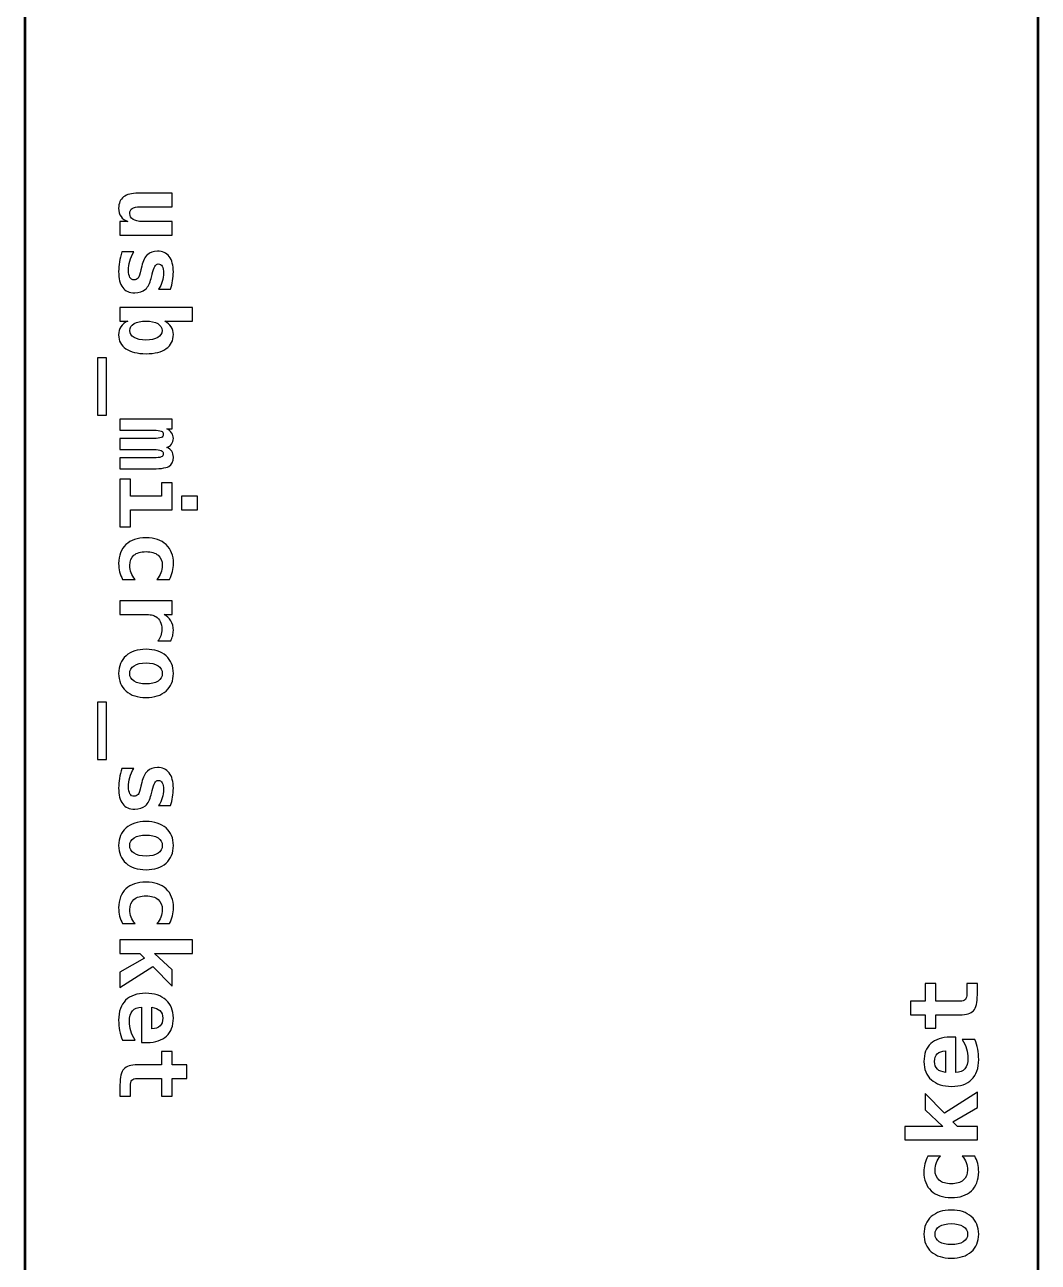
# Model space of a CAD drawing. Header units: centimetres. Extents: x -10.8 to 29.8, y -19.8 to 32.2.
# Drawn here: x 25.25 to 29.75, y 2.26 to 7.75 of the extents above; entities that cross this region are included whole.
import ezdxf

# ---------------------------------------------------------------- set-up
doc = ezdxf.new("R2010")
doc.units = ezdxf.units.CM
doc.header["$MEASUREMENT"] = 0
doc.layers.add('Layer 1', color=7, linetype='Continuous')

msp = doc.modelspace()

# ---------------------------------------------------------------- linework, layer by layer
at = {"layer": 'Layer 1', "lineweight": 53}
msp.add_open_spline([(25.25, 13.25), (25.25, 13.25), (29.75, 13.25), (29.75, 13.25), (29.75, 13.25), (29.75, 13.25), (29.75, -9.25), (29.75, -9.25), (29.75, -9.25), (29.75, -9.25), (25.25, -9.25), (25.25, -9.25), (25.25, -9.25), (25.25, -9.25), (25.25, 13.25), (25.25, 13.25)], degree=3, knots=[0, 0, 0, 0, 0.2, 0.2, 0.2, 0.2, 0.4, 0.4, 0.4, 0.4, 0.6, 0.6, 0.6, 0.6, 1, 1, 1, 1], dxfattribs=at)
at = {"layer": 'Layer 1'}
for points, knots in [([(25.75367, 7.0057), (25.75367, 7.0057), (25.90437, 7.0057), (25.90437, 7.0057), (25.90437, 7.0057), (25.90437, 7.0057), (25.90437, 6.94516), (25.90437, 6.94516), (25.90437, 6.94516), (25.90437, 6.94516), (25.76291, 6.94516), (25.76291, 6.94516), (25.76291, 6.94516), (25.74626, 6.94516), (25.73433, 6.94284), (25.72714, 6.93811), (25.72714, 6.93811), (25.72001, 6.93345), (25.71641, 6.92562), (25.71641, 6.91475), (25.71641, 6.91475), (25.71641, 6.90382), (25.72121, 6.89535), (25.73088, 6.88921), (25.73088, 6.88921), (25.74054, 6.88308), (25.75402, 6.87997), (25.77145, 6.87997), (25.77145, 6.87997), (25.77145, 6.87997), (25.90437, 6.87997), (25.90437, 6.87997), (25.90437, 6.87997), (25.90437, 6.87997), (25.90437, 6.81944), (25.90437, 6.81944), (25.90437, 6.81944), (25.90437, 6.81944), (25.67281, 6.81944), (25.67281, 6.81944), (25.67281, 6.81944), (25.67281, 6.81944), (25.67281, 6.87997), (25.67281, 6.87997), (25.67281, 6.87997), (25.67281, 6.87997), (25.7071, 6.87997), (25.7071, 6.87997), (25.7071, 6.87997), (25.69433, 6.88428), (25.68445, 6.89154), (25.6774, 6.90177), (25.6774, 6.90177), (25.67041, 6.91207), (25.66688, 6.92442), (25.66688, 6.93888), (25.66688, 6.93888), (25.66688, 6.96097), (25.67415, 6.97762), (25.68876, 6.98884), (25.68876, 6.98884), (25.70336, 7.00006), (25.72502, 7.0057), (25.75367, 7.0057)], [0, 0, 0, 0, 0.0588235, 0.0588235, 0.0588235, 0.0588235, 0.1176471, 0.1176471, 0.1176471, 0.1176471, 0.1764706, 0.1764706, 0.1764706, 0.1764706, 0.2352941, 0.2352941, 0.2352941, 0.2352941, 0.2941176, 0.2941176, 0.2941176, 0.2941176, 0.3529412, 0.3529412, 0.3529412, 0.3529412, 0.4117647, 0.4117647, 0.4117647, 0.4117647, 0.4705882, 0.4705882, 0.4705882, 0.4705882, 0.5294118, 0.5294118, 0.5294118, 0.5294118, 0.5882353, 0.5882353, 0.5882353, 0.5882353, 0.6470588, 0.6470588, 0.6470588, 0.6470588, 0.7058824, 0.7058824, 0.7058824, 0.7058824, 0.7647059, 0.7647059, 0.7647059, 0.7647059, 0.8235294, 0.8235294, 0.8235294, 0.8235294, 0.8823529, 0.8823529, 0.8823529, 0.8823529, 1, 1, 1, 1]), ([(25.89717, 6.57899), (25.89717, 6.57899), (25.84426, 6.57899), (25.84426, 6.57899), (25.84426, 6.57899), (25.85138, 6.59014), (25.85675, 6.60178), (25.86042, 6.61384), (25.86042, 6.61384), (25.86401, 6.62591), (25.86585, 6.63804), (25.86585, 6.65018), (25.86585, 6.65018), (25.86585, 6.66372), (25.86387, 6.67396), (25.85999, 6.6808), (25.85999, 6.6808), (25.85604, 6.68771), (25.85026, 6.69117), (25.84257, 6.69117), (25.84257, 6.69117), (25.83156, 6.69117), (25.8226, 6.67642), (25.81568, 6.64693), (25.81568, 6.64693), (25.81568, 6.64693), (25.81512, 6.64467), (25.81512, 6.64467), (25.81512, 6.64467), (25.81512, 6.64467), (25.81096, 6.62732), (25.81096, 6.62732), (25.81096, 6.62732), (25.80574, 6.60523), (25.79727, 6.58901), (25.78563, 6.57878), (25.78563, 6.57878), (25.77399, 6.56848), (25.75825, 6.56333), (25.73843, 6.56333), (25.73843, 6.56333), (25.71458, 6.56333), (25.69666, 6.57116), (25.68473, 6.58675), (25.68473, 6.58675), (25.67281, 6.60241), (25.66688, 6.62591), (25.66688, 6.6573), (25.66688, 6.6573), (25.66688, 6.6712), (25.66808, 6.68553), (25.67048, 6.70006), (25.67048, 6.70006), (25.67288, 6.71467), (25.67648, 6.72948), (25.68128, 6.74451), (25.68128, 6.74451), (25.68128, 6.74451), (25.73419, 6.74451), (25.73419, 6.74451), (25.73419, 6.74451), (25.72664, 6.73118), (25.72086, 6.71756), (25.71691, 6.70373), (25.71691, 6.70373), (25.71289, 6.6899), (25.71091, 6.67657), (25.71091, 6.66358), (25.71091, 6.66358), (25.71091, 6.6494), (25.71296, 6.63868), (25.71712, 6.63141), (25.71712, 6.63141), (25.72121, 6.62414), (25.72721, 6.62047), (25.73504, 6.62047), (25.73504, 6.62047), (25.7428, 6.62047), (25.74873, 6.62309), (25.75282, 6.62824), (25.75282, 6.62824), (25.75698, 6.63339), (25.76136, 6.64566), (25.76608, 6.66514), (25.76608, 6.66514), (25.76608, 6.66514), (25.76975, 6.68186), (25.76975, 6.68186), (25.76975, 6.68186), (25.77504, 6.705), (25.78323, 6.72186), (25.79438, 6.73245), (25.79438, 6.73245), (25.80552, 6.74303), (25.82048, 6.74832), (25.83918, 6.74832), (25.83918, 6.74832), (25.86154, 6.74832), (25.8789, 6.74028), (25.89125, 6.72412), (25.89125, 6.72412), (25.90367, 6.70803), (25.90987, 6.68531), (25.90987, 6.6561), (25.90987, 6.6561), (25.90987, 6.64298), (25.90882, 6.62993), (25.9067, 6.61695), (25.9067, 6.61695), (25.90458, 6.60389), (25.90141, 6.59126), (25.89717, 6.57899)], [0, 0, 0, 0, 0.0344828, 0.0344828, 0.0344828, 0.0344828, 0.0689655, 0.0689655, 0.0689655, 0.0689655, 0.1034483, 0.1034483, 0.1034483, 0.1034483, 0.137931, 0.137931, 0.137931, 0.137931, 0.1724138, 0.1724138, 0.1724138, 0.1724138, 0.2068966, 0.2068966, 0.2068966, 0.2068966, 0.2413793, 0.2413793, 0.2413793, 0.2413793, 0.2758621, 0.2758621, 0.2758621, 0.2758621, 0.3103448, 0.3103448, 0.3103448, 0.3103448, 0.3448276, 0.3448276, 0.3448276, 0.3448276, 0.3793103, 0.3793103, 0.3793103, 0.3793103, 0.4137931, 0.4137931, 0.4137931, 0.4137931, 0.4482759, 0.4482759, 0.4482759, 0.4482759, 0.4827586, 0.4827586, 0.4827586, 0.4827586, 0.5172414, 0.5172414, 0.5172414, 0.5172414, 0.5517241, 0.5517241, 0.5517241, 0.5517241, 0.5862069, 0.5862069, 0.5862069, 0.5862069, 0.6206897, 0.6206897, 0.6206897, 0.6206897, 0.6551724, 0.6551724, 0.6551724, 0.6551724, 0.6896552, 0.6896552, 0.6896552, 0.6896552, 0.7241379, 0.7241379, 0.7241379, 0.7241379, 0.7586207, 0.7586207, 0.7586207, 0.7586207, 0.7931034, 0.7931034, 0.7931034, 0.7931034, 0.8275862, 0.8275862, 0.8275862, 0.8275862, 0.862069, 0.862069, 0.862069, 0.862069, 0.8965517, 0.8965517, 0.8965517, 0.8965517, 0.9310345, 0.9310345, 0.9310345, 0.9310345, 1, 1, 1, 1]), ([(25.87149, 6.4376), (25.88426, 6.43019), (25.89386, 6.42151), (25.90028, 6.41171), (25.90028, 6.41171), (25.9067, 6.40183), (25.90987, 6.39075), (25.90987, 6.37833), (25.90987, 6.37833), (25.90987, 6.35096), (25.89943, 6.32979), (25.87848, 6.31505), (25.87848, 6.31505), (25.85752, 6.30023), (25.82754, 6.29282), (25.78838, 6.29282), (25.78838, 6.29282), (25.74979, 6.29282), (25.71994, 6.30009), (25.6987, 6.31469), (25.6987, 6.31469), (25.67747, 6.3293), (25.66688, 6.34983), (25.66688, 6.37629), (25.66688, 6.37629), (25.66688, 6.39019), (25.67027, 6.40225), (25.67697, 6.41262), (25.67697, 6.41262), (25.68375, 6.42293), (25.69376, 6.43125), (25.7071, 6.4376), (25.7071, 6.4376), (25.7071, 6.4376), (25.67281, 6.4376), (25.67281, 6.4376), (25.67281, 6.4376), (25.67281, 6.4376), (25.67281, 6.49814), (25.67281, 6.49814), (25.67281, 6.49814), (25.67281, 6.49814), (25.99454, 6.49814), (25.99454, 6.49814), (25.99454, 6.49814), (25.99454, 6.49814), (25.99454, 6.4376), (25.99454, 6.4376), (25.99454, 6.4376), (25.99454, 6.4376), (25.87149, 6.4376), (25.87149, 6.4376)], [0, 0, 0, 0, 0.0714286, 0.0714286, 0.0714286, 0.0714286, 0.1428571, 0.1428571, 0.1428571, 0.1428571, 0.2142857, 0.2142857, 0.2142857, 0.2142857, 0.2857143, 0.2857143, 0.2857143, 0.2857143, 0.3571429, 0.3571429, 0.3571429, 0.3571429, 0.4285714, 0.4285714, 0.4285714, 0.4285714, 0.5, 0.5, 0.5, 0.5, 0.5714286, 0.5714286, 0.5714286, 0.5714286, 0.6428571, 0.6428571, 0.6428571, 0.6428571, 0.7142857, 0.7142857, 0.7142857, 0.7142857, 0.7857143, 0.7857143, 0.7857143, 0.7857143, 0.8571429, 0.8571429, 0.8571429, 0.8571429, 1, 1, 1, 1]), ([(25.78796, 6.35336), (25.81032, 6.35336), (25.82782, 6.3571), (25.84045, 6.36451), (25.84045, 6.36451), (25.85315, 6.37191), (25.8595, 6.38222), (25.8595, 6.39527), (25.8595, 6.39527), (25.8595, 6.40832), (25.85315, 6.41869), (25.84045, 6.42624), (25.84045, 6.42624), (25.82782, 6.43379), (25.81032, 6.4376), (25.78796, 6.4376), (25.78796, 6.4376), (25.76566, 6.4376), (25.74809, 6.43379), (25.73546, 6.42624), (25.73546, 6.42624), (25.72276, 6.41869), (25.71641, 6.40832), (25.71641, 6.39527), (25.71641, 6.39527), (25.71641, 6.38222), (25.72276, 6.37191), (25.73546, 6.36451), (25.73546, 6.36451), (25.74809, 6.3571), (25.76566, 6.35336), (25.78796, 6.35336)], [0, 0, 0, 0, 0.1111111, 0.1111111, 0.1111111, 0.1111111, 0.2222222, 0.2222222, 0.2222222, 0.2222222, 0.3333333, 0.3333333, 0.3333333, 0.3333333, 0.4444444, 0.4444444, 0.4444444, 0.4444444, 0.5555556, 0.5555556, 0.5555556, 0.5555556, 0.6666667, 0.6666667, 0.6666667, 0.6666667, 0.7777778, 0.7777778, 0.7777778, 0.7777778, 1, 1, 1, 1]), ([(25.61227, 6.01936), (25.61227, 6.01936), (25.5729, 6.01936), (25.5729, 6.01936), (25.5729, 6.01936), (25.5729, 6.01936), (25.5729, 6.2742), (25.5729, 6.2742), (25.5729, 6.2742), (25.5729, 6.2742), (25.61227, 6.2742), (25.61227, 6.2742), (25.61227, 6.2742), (25.61227, 6.2742), (25.61227, 6.01936), (25.61227, 6.01936)], [0, 0, 0, 0, 0.2, 0.2, 0.2, 0.2, 0.4, 0.4, 0.4, 0.4, 0.6, 0.6, 0.6, 0.6, 1, 1, 1, 1]), ([(25.88116, 5.8767), (25.89097, 5.87218), (25.89816, 5.8664), (25.90282, 5.85934), (25.90282, 5.85934), (25.90755, 5.85229), (25.90987, 5.84368), (25.90987, 5.83352), (25.90987, 5.83352), (25.90987, 5.81355), (25.90296, 5.79972), (25.8892, 5.7921), (25.8892, 5.7921), (25.87544, 5.78441), (25.84673, 5.7806), (25.8032, 5.7806), (25.8032, 5.7806), (25.8032, 5.7806), (25.67281, 5.7806), (25.67281, 5.7806), (25.67281, 5.7806), (25.67281, 5.7806), (25.67281, 5.83013), (25.67281, 5.83013), (25.67281, 5.83013), (25.67281, 5.83013), (25.8214, 5.83013), (25.8214, 5.83013), (25.8214, 5.83013), (25.83861, 5.83013), (25.85011, 5.83147), (25.8559, 5.83408), (25.8559, 5.83408), (25.86169, 5.83669), (25.86458, 5.84142), (25.86458, 5.84833), (25.86458, 5.84833), (25.86458, 5.85525), (25.86162, 5.86005), (25.85569, 5.8628), (25.85569, 5.8628), (25.84976, 5.86555), (25.83833, 5.86696), (25.8214, 5.86696), (25.8214, 5.86696), (25.8214, 5.86696), (25.67281, 5.86696), (25.67281, 5.86696), (25.67281, 5.86696), (25.67281, 5.86696), (25.67281, 5.91607), (25.67281, 5.91607), (25.67281, 5.91607), (25.67281, 5.91607), (25.8214, 5.91607), (25.8214, 5.91607), (25.8214, 5.91607), (25.83833, 5.91607), (25.84976, 5.91748), (25.85569, 5.92023), (25.85569, 5.92023), (25.86162, 5.92298), (25.86458, 5.92778), (25.86458, 5.93469), (25.86458, 5.93469), (25.86458, 5.94161), (25.86169, 5.94634), (25.8559, 5.94895), (25.8559, 5.94895), (25.85011, 5.95156), (25.83861, 5.9529), (25.8214, 5.9529), (25.8214, 5.9529), (25.8214, 5.9529), (25.67281, 5.9529), (25.67281, 5.9529), (25.67281, 5.9529), (25.67281, 5.9529), (25.67281, 6.00243), (25.67281, 6.00243), (25.67281, 6.00243), (25.67281, 6.00243), (25.90437, 6.00243), (25.90437, 6.00243), (25.90437, 6.00243), (25.90437, 6.00243), (25.90437, 5.9584), (25.90437, 5.9584), (25.90437, 5.9584), (25.90437, 5.9584), (25.88031, 5.9584), (25.88031, 5.9584), (25.88031, 5.9584), (25.88941, 5.95494), (25.89661, 5.94944), (25.9019, 5.94182), (25.9019, 5.94182), (25.90719, 5.93427), (25.90987, 5.9258), (25.90987, 5.91642), (25.90987, 5.91642), (25.90987, 5.90704), (25.90705, 5.8985), (25.90148, 5.89074), (25.90148, 5.89074), (25.8959, 5.88305), (25.88913, 5.87832), (25.88116, 5.8767)], [0, 0, 0, 0, 0.0357143, 0.0357143, 0.0357143, 0.0357143, 0.0714286, 0.0714286, 0.0714286, 0.0714286, 0.1071429, 0.1071429, 0.1071429, 0.1071429, 0.1428571, 0.1428571, 0.1428571, 0.1428571, 0.1785714, 0.1785714, 0.1785714, 0.1785714, 0.2142857, 0.2142857, 0.2142857, 0.2142857, 0.25, 0.25, 0.25, 0.25, 0.2857143, 0.2857143, 0.2857143, 0.2857143, 0.3214286, 0.3214286, 0.3214286, 0.3214286, 0.3571429, 0.3571429, 0.3571429, 0.3571429, 0.3928571, 0.3928571, 0.3928571, 0.3928571, 0.4285714, 0.4285714, 0.4285714, 0.4285714, 0.4642857, 0.4642857, 0.4642857, 0.4642857, 0.5, 0.5, 0.5, 0.5, 0.5357143, 0.5357143, 0.5357143, 0.5357143, 0.5714286, 0.5714286, 0.5714286, 0.5714286, 0.6071429, 0.6071429, 0.6071429, 0.6071429, 0.6428571, 0.6428571, 0.6428571, 0.6428571, 0.6785714, 0.6785714, 0.6785714, 0.6785714, 0.7142857, 0.7142857, 0.7142857, 0.7142857, 0.75, 0.75, 0.75, 0.75, 0.7857143, 0.7857143, 0.7857143, 0.7857143, 0.8214286, 0.8214286, 0.8214286, 0.8214286, 0.8571429, 0.8571429, 0.8571429, 0.8571429, 0.8928571, 0.8928571, 0.8928571, 0.8928571, 0.9285714, 0.9285714, 0.9285714, 0.9285714, 1, 1, 1, 1]), ([(25.90437, 5.7188), (25.90437, 5.7188), (25.90437, 5.599), (25.90437, 5.599), (25.90437, 5.599), (25.90437, 5.599), (25.71938, 5.599), (25.71938, 5.599), (25.71938, 5.599), (25.71938, 5.599), (25.71938, 5.52365), (25.71938, 5.52365), (25.71938, 5.52365), (25.71938, 5.52365), (25.67281, 5.52365), (25.67281, 5.52365), (25.67281, 5.52365), (25.67281, 5.52365), (25.67281, 5.73489), (25.67281, 5.73489), (25.67281, 5.73489), (25.67281, 5.73489), (25.71938, 5.73489), (25.71938, 5.73489), (25.71938, 5.73489), (25.71938, 5.73489), (25.71938, 5.65953), (25.71938, 5.65953), (25.71938, 5.65953), (25.71938, 5.65953), (25.85781, 5.65953), (25.85781, 5.65953), (25.85781, 5.65953), (25.85781, 5.65953), (25.85781, 5.7188), (25.85781, 5.7188), (25.85781, 5.7188), (25.85781, 5.7188), (25.90437, 5.7188), (25.90437, 5.7188)], [0, 0, 0, 0, 0.0909091, 0.0909091, 0.0909091, 0.0909091, 0.1818182, 0.1818182, 0.1818182, 0.1818182, 0.2727273, 0.2727273, 0.2727273, 0.2727273, 0.3636364, 0.3636364, 0.3636364, 0.3636364, 0.4545455, 0.4545455, 0.4545455, 0.4545455, 0.5454545, 0.5454545, 0.5454545, 0.5454545, 0.6363636, 0.6363636, 0.6363636, 0.6363636, 0.7272727, 0.7272727, 0.7272727, 0.7272727, 0.8181818, 0.8181818, 0.8181818, 0.8181818, 1, 1, 1, 1]), ([(26.01698, 5.65953), (26.01698, 5.65953), (26.01698, 5.599), (26.01698, 5.599), (26.01698, 5.599), (26.01698, 5.599), (25.94628, 5.599), (25.94628, 5.599), (25.94628, 5.599), (25.94628, 5.599), (25.94628, 5.65953), (25.94628, 5.65953), (25.94628, 5.65953), (25.94628, 5.65953), (26.01698, 5.65953), (26.01698, 5.65953)], [0, 0, 0, 0, 0.2, 0.2, 0.2, 0.2, 0.4, 0.4, 0.4, 0.4, 0.6, 0.6, 0.6, 0.6, 1, 1, 1, 1]), ([(25.68466, 5.2904), (25.67874, 5.30063), (25.67429, 5.31156), (25.67133, 5.32327), (25.67133, 5.32327), (25.66837, 5.33499), (25.66688, 5.34754), (25.66688, 5.36109), (25.66688, 5.36109), (25.66688, 5.39679), (25.67761, 5.42466), (25.69913, 5.44477), (25.69913, 5.44477), (25.72058, 5.46488), (25.75035, 5.47497), (25.78838, 5.47497), (25.78838, 5.47497), (25.82655, 5.47497), (25.85639, 5.46481), (25.87798, 5.44456), (25.87798, 5.44456), (25.8995, 5.42431), (25.9103, 5.39637), (25.9103, 5.36067), (25.9103, 5.36067), (25.9103, 5.34825), (25.90882, 5.33633), (25.90592, 5.32483), (25.90592, 5.32483), (25.90303, 5.31333), (25.89859, 5.30182), (25.89252, 5.2904), (25.89252, 5.2904), (25.89252, 5.2904), (25.83706, 5.2904), (25.83706, 5.2904), (25.83706, 5.2904), (25.84468, 5.29921), (25.85054, 5.30888), (25.85463, 5.31946), (25.85463, 5.31946), (25.85872, 5.32998), (25.86077, 5.34091), (25.86077, 5.3522), (25.86077, 5.3522), (25.86077, 5.37189), (25.85449, 5.38706), (25.84193, 5.39764), (25.84193, 5.39764), (25.82937, 5.40829), (25.81152, 5.41358), (25.78838, 5.41358), (25.78838, 5.41358), (25.76524, 5.41358), (25.74746, 5.40829), (25.73504, 5.39764), (25.73504, 5.39764), (25.72262, 5.38706), (25.71641, 5.37189), (25.71641, 5.3522), (25.71641, 5.3522), (25.71641, 5.34049), (25.71839, 5.32955), (25.72227, 5.31932), (25.72227, 5.31932), (25.72622, 5.30916), (25.73215, 5.2995), (25.74012, 5.2904), (25.74012, 5.2904), (25.74012, 5.2904), (25.68466, 5.2904), (25.68466, 5.2904)], [0, 0, 0, 0, 0.0526316, 0.0526316, 0.0526316, 0.0526316, 0.1052632, 0.1052632, 0.1052632, 0.1052632, 0.1578947, 0.1578947, 0.1578947, 0.1578947, 0.2105263, 0.2105263, 0.2105263, 0.2105263, 0.2631579, 0.2631579, 0.2631579, 0.2631579, 0.3157895, 0.3157895, 0.3157895, 0.3157895, 0.3684211, 0.3684211, 0.3684211, 0.3684211, 0.4210526, 0.4210526, 0.4210526, 0.4210526, 0.4736842, 0.4736842, 0.4736842, 0.4736842, 0.5263158, 0.5263158, 0.5263158, 0.5263158, 0.5789474, 0.5789474, 0.5789474, 0.5789474, 0.6315789, 0.6315789, 0.6315789, 0.6315789, 0.6842105, 0.6842105, 0.6842105, 0.6842105, 0.7368421, 0.7368421, 0.7368421, 0.7368421, 0.7894737, 0.7894737, 0.7894737, 0.7894737, 0.8421053, 0.8421053, 0.8421053, 0.8421053, 0.8947368, 0.8947368, 0.8947368, 0.8947368, 1, 1, 1, 1]), ([(25.84045, 5.01693), (25.84652, 5.02356), (25.8511, 5.03132), (25.85414, 5.04021), (25.85414, 5.04021), (25.85717, 5.0491), (25.85865, 5.05884), (25.85865, 5.06949), (25.85865, 5.06949), (25.85865, 5.08226), (25.85639, 5.09348), (25.85195, 5.10308), (25.85195, 5.10308), (25.84743, 5.11267), (25.84094, 5.12008), (25.83241, 5.1253), (25.83241, 5.1253), (25.82718, 5.12862), (25.82083, 5.13095), (25.81336, 5.13222), (25.81336, 5.13222), (25.80595, 5.13356), (25.79466, 5.13419), (25.77949, 5.13419), (25.77949, 5.13419), (25.77949, 5.13419), (25.67281, 5.13419), (25.67281, 5.13419), (25.67281, 5.13419), (25.67281, 5.13419), (25.67281, 5.19473), (25.67281, 5.19473), (25.67281, 5.19473), (25.67281, 5.19473), (25.90437, 5.19473), (25.90437, 5.19473), (25.90437, 5.19473), (25.90437, 5.19473), (25.90437, 5.13419), (25.90437, 5.13419), (25.90437, 5.13419), (25.90437, 5.13419), (25.86832, 5.13419), (25.86832, 5.13419), (25.86832, 5.13419), (25.88158, 5.12826), (25.89181, 5.11916), (25.89901, 5.10689), (25.89901, 5.10689), (25.90628, 5.09461), (25.90987, 5.08029), (25.90987, 5.06385), (25.90987, 5.06385), (25.90987, 5.05559), (25.90889, 5.04748), (25.90684, 5.03958), (25.90684, 5.03958), (25.90487, 5.03167), (25.9019, 5.02413), (25.89802, 5.01693), (25.89802, 5.01693), (25.89802, 5.01693), (25.84045, 5.01693), (25.84045, 5.01693)], [0, 0, 0, 0, 0.0588235, 0.0588235, 0.0588235, 0.0588235, 0.1176471, 0.1176471, 0.1176471, 0.1176471, 0.1764706, 0.1764706, 0.1764706, 0.1764706, 0.2352941, 0.2352941, 0.2352941, 0.2352941, 0.2941176, 0.2941176, 0.2941176, 0.2941176, 0.3529412, 0.3529412, 0.3529412, 0.3529412, 0.4117647, 0.4117647, 0.4117647, 0.4117647, 0.4705882, 0.4705882, 0.4705882, 0.4705882, 0.5294118, 0.5294118, 0.5294118, 0.5294118, 0.5882353, 0.5882353, 0.5882353, 0.5882353, 0.6470588, 0.6470588, 0.6470588, 0.6470588, 0.7058824, 0.7058824, 0.7058824, 0.7058824, 0.7647059, 0.7647059, 0.7647059, 0.7647059, 0.8235294, 0.8235294, 0.8235294, 0.8235294, 0.8823529, 0.8823529, 0.8823529, 0.8823529, 1, 1, 1, 1]), ([(25.78838, 4.97968), (25.8257, 4.97968), (25.85527, 4.97001), (25.87714, 4.95068), (25.87714, 4.95068), (25.89894, 4.93128), (25.90987, 4.90532), (25.90987, 4.87265), (25.90987, 4.87265), (25.90987, 4.83991), (25.89894, 4.81388), (25.87714, 4.79447), (25.87714, 4.79447), (25.85527, 4.77514), (25.8257, 4.76548), (25.78838, 4.76548), (25.78838, 4.76548), (25.75106, 4.76548), (25.72149, 4.77514), (25.69962, 4.79447), (25.69962, 4.79447), (25.67782, 4.81388), (25.66688, 4.83991), (25.66688, 4.87265), (25.66688, 4.87265), (25.66688, 4.90532), (25.67782, 4.93128), (25.69962, 4.95068), (25.69962, 4.95068), (25.72149, 4.97001), (25.75106, 4.97968), (25.78838, 4.97968)], [0, 0, 0, 0, 0.1111111, 0.1111111, 0.1111111, 0.1111111, 0.2222222, 0.2222222, 0.2222222, 0.2222222, 0.3333333, 0.3333333, 0.3333333, 0.3333333, 0.4444444, 0.4444444, 0.4444444, 0.4444444, 0.5555556, 0.5555556, 0.5555556, 0.5555556, 0.6666667, 0.6666667, 0.6666667, 0.6666667, 0.7777778, 0.7777778, 0.7777778, 0.7777778, 1, 1, 1, 1]), ([(25.86077, 4.87265), (25.86077, 4.88711), (25.85442, 4.89847), (25.84165, 4.90673), (25.84165, 4.90673), (25.82888, 4.91498), (25.8111, 4.91914), (25.78838, 4.91914), (25.78838, 4.91914), (25.76566, 4.91914), (25.74788, 4.91498), (25.73511, 4.90673), (25.73511, 4.90673), (25.72234, 4.89847), (25.71599, 4.88711), (25.71599, 4.87265), (25.71599, 4.87265), (25.71599, 4.85811), (25.72234, 4.84668), (25.73511, 4.83843), (25.73511, 4.83843), (25.74788, 4.83017), (25.76566, 4.82601), (25.78838, 4.82601), (25.78838, 4.82601), (25.8111, 4.82601), (25.82888, 4.83017), (25.84165, 4.83843), (25.84165, 4.83843), (25.85442, 4.84668), (25.86077, 4.85811), (25.86077, 4.87265)], [0, 0, 0, 0, 0.1111111, 0.1111111, 0.1111111, 0.1111111, 0.2222222, 0.2222222, 0.2222222, 0.2222222, 0.3333333, 0.3333333, 0.3333333, 0.3333333, 0.4444444, 0.4444444, 0.4444444, 0.4444444, 0.5555556, 0.5555556, 0.5555556, 0.5555556, 0.6666667, 0.6666667, 0.6666667, 0.6666667, 0.7777778, 0.7777778, 0.7777778, 0.7777778, 1, 1, 1, 1]), ([(25.61227, 4.49032), (25.61227, 4.49032), (25.5729, 4.49032), (25.5729, 4.49032), (25.5729, 4.49032), (25.5729, 4.49032), (25.5729, 4.74516), (25.5729, 4.74516), (25.5729, 4.74516), (25.5729, 4.74516), (25.61227, 4.74516), (25.61227, 4.74516), (25.61227, 4.74516), (25.61227, 4.74516), (25.61227, 4.49032), (25.61227, 4.49032)], [0, 0, 0, 0, 0.2, 0.2, 0.2, 0.2, 0.4, 0.4, 0.4, 0.4, 0.6, 0.6, 0.6, 0.6, 1, 1, 1, 1]), ([(25.89717, 4.28543), (25.89717, 4.28543), (25.84426, 4.28543), (25.84426, 4.28543), (25.84426, 4.28543), (25.85138, 4.29658), (25.85675, 4.30822), (25.86042, 4.32028), (25.86042, 4.32028), (25.86401, 4.33235), (25.86585, 4.34448), (25.86585, 4.35662), (25.86585, 4.35662), (25.86585, 4.37016), (25.86387, 4.3804), (25.85999, 4.38724), (25.85999, 4.38724), (25.85604, 4.39415), (25.85026, 4.39761), (25.84257, 4.39761), (25.84257, 4.39761), (25.83156, 4.39761), (25.8226, 4.38286), (25.81568, 4.35337), (25.81568, 4.35337), (25.81568, 4.35337), (25.81512, 4.35111), (25.81512, 4.35111), (25.81512, 4.35111), (25.81512, 4.35111), (25.81096, 4.33376), (25.81096, 4.33376), (25.81096, 4.33376), (25.80574, 4.31167), (25.79727, 4.29545), (25.78563, 4.28522), (25.78563, 4.28522), (25.77399, 4.27492), (25.75825, 4.26977), (25.73843, 4.26977), (25.73843, 4.26977), (25.71458, 4.26977), (25.69666, 4.2776), (25.68473, 4.29319), (25.68473, 4.29319), (25.67281, 4.30885), (25.66688, 4.33235), (25.66688, 4.36374), (25.66688, 4.36374), (25.66688, 4.37764), (25.66808, 4.39197), (25.67048, 4.4065), (25.67048, 4.4065), (25.67288, 4.42111), (25.67648, 4.43592), (25.68128, 4.45095), (25.68128, 4.45095), (25.68128, 4.45095), (25.73419, 4.45095), (25.73419, 4.45095), (25.73419, 4.45095), (25.72664, 4.43762), (25.72086, 4.424), (25.71691, 4.41017), (25.71691, 4.41017), (25.71289, 4.39634), (25.71091, 4.38301), (25.71091, 4.37002), (25.71091, 4.37002), (25.71091, 4.35584), (25.71296, 4.34512), (25.71712, 4.33785), (25.71712, 4.33785), (25.72121, 4.33058), (25.72721, 4.32691), (25.73504, 4.32691), (25.73504, 4.32691), (25.7428, 4.32691), (25.74873, 4.32953), (25.75282, 4.33468), (25.75282, 4.33468), (25.75698, 4.33983), (25.76136, 4.3521), (25.76608, 4.37158), (25.76608, 4.37158), (25.76608, 4.37158), (25.76975, 4.3883), (25.76975, 4.3883), (25.76975, 4.3883), (25.77504, 4.41144), (25.78323, 4.4283), (25.79438, 4.43889), (25.79438, 4.43889), (25.80552, 4.44947), (25.82048, 4.45476), (25.83918, 4.45476), (25.83918, 4.45476), (25.86154, 4.45476), (25.8789, 4.44672), (25.89125, 4.43056), (25.89125, 4.43056), (25.90367, 4.41447), (25.90987, 4.39175), (25.90987, 4.36254), (25.90987, 4.36254), (25.90987, 4.34942), (25.90882, 4.33637), (25.9067, 4.32339), (25.9067, 4.32339), (25.90458, 4.31033), (25.90141, 4.2977), (25.89717, 4.28543)], [0, 0, 0, 0, 0.0344828, 0.0344828, 0.0344828, 0.0344828, 0.0689655, 0.0689655, 0.0689655, 0.0689655, 0.1034483, 0.1034483, 0.1034483, 0.1034483, 0.137931, 0.137931, 0.137931, 0.137931, 0.1724138, 0.1724138, 0.1724138, 0.1724138, 0.2068966, 0.2068966, 0.2068966, 0.2068966, 0.2413793, 0.2413793, 0.2413793, 0.2413793, 0.2758621, 0.2758621, 0.2758621, 0.2758621, 0.3103448, 0.3103448, 0.3103448, 0.3103448, 0.3448276, 0.3448276, 0.3448276, 0.3448276, 0.3793103, 0.3793103, 0.3793103, 0.3793103, 0.4137931, 0.4137931, 0.4137931, 0.4137931, 0.4482759, 0.4482759, 0.4482759, 0.4482759, 0.4827586, 0.4827586, 0.4827586, 0.4827586, 0.5172414, 0.5172414, 0.5172414, 0.5172414, 0.5517241, 0.5517241, 0.5517241, 0.5517241, 0.5862069, 0.5862069, 0.5862069, 0.5862069, 0.6206897, 0.6206897, 0.6206897, 0.6206897, 0.6551724, 0.6551724, 0.6551724, 0.6551724, 0.6896552, 0.6896552, 0.6896552, 0.6896552, 0.7241379, 0.7241379, 0.7241379, 0.7241379, 0.7586207, 0.7586207, 0.7586207, 0.7586207, 0.7931034, 0.7931034, 0.7931034, 0.7931034, 0.8275862, 0.8275862, 0.8275862, 0.8275862, 0.862069, 0.862069, 0.862069, 0.862069, 0.8965517, 0.8965517, 0.8965517, 0.8965517, 0.9310345, 0.9310345, 0.9310345, 0.9310345, 1, 1, 1, 1]), ([(25.78838, 4.21516), (25.8257, 4.21516), (25.85527, 4.20549), (25.87714, 4.18616), (25.87714, 4.18616), (25.89894, 4.16676), (25.90987, 4.1408), (25.90987, 4.10813), (25.90987, 4.10813), (25.90987, 4.07539), (25.89894, 4.04936), (25.87714, 4.02995), (25.87714, 4.02995), (25.85527, 4.01062), (25.8257, 4.00096), (25.78838, 4.00096), (25.78838, 4.00096), (25.75106, 4.00096), (25.72149, 4.01062), (25.69962, 4.02995), (25.69962, 4.02995), (25.67782, 4.04936), (25.66688, 4.07539), (25.66688, 4.10813), (25.66688, 4.10813), (25.66688, 4.1408), (25.67782, 4.16676), (25.69962, 4.18616), (25.69962, 4.18616), (25.72149, 4.20549), (25.75106, 4.21516), (25.78838, 4.21516)], [0, 0, 0, 0, 0.1111111, 0.1111111, 0.1111111, 0.1111111, 0.2222222, 0.2222222, 0.2222222, 0.2222222, 0.3333333, 0.3333333, 0.3333333, 0.3333333, 0.4444444, 0.4444444, 0.4444444, 0.4444444, 0.5555556, 0.5555556, 0.5555556, 0.5555556, 0.6666667, 0.6666667, 0.6666667, 0.6666667, 0.7777778, 0.7777778, 0.7777778, 0.7777778, 1, 1, 1, 1]), ([(25.86077, 4.10813), (25.86077, 4.12259), (25.85442, 4.13395), (25.84165, 4.14221), (25.84165, 4.14221), (25.82888, 4.15046), (25.8111, 4.15462), (25.78838, 4.15462), (25.78838, 4.15462), (25.76566, 4.15462), (25.74788, 4.15046), (25.73511, 4.14221), (25.73511, 4.14221), (25.72234, 4.13395), (25.71599, 4.12259), (25.71599, 4.10813), (25.71599, 4.10813), (25.71599, 4.09359), (25.72234, 4.08216), (25.73511, 4.07391), (25.73511, 4.07391), (25.74788, 4.06565), (25.76566, 4.06149), (25.78838, 4.06149), (25.78838, 4.06149), (25.8111, 4.06149), (25.82888, 4.06565), (25.84165, 4.07391), (25.84165, 4.07391), (25.85442, 4.08216), (25.86077, 4.09359), (25.86077, 4.10813)], [0, 0, 0, 0, 0.1111111, 0.1111111, 0.1111111, 0.1111111, 0.2222222, 0.2222222, 0.2222222, 0.2222222, 0.3333333, 0.3333333, 0.3333333, 0.3333333, 0.4444444, 0.4444444, 0.4444444, 0.4444444, 0.5555556, 0.5555556, 0.5555556, 0.5555556, 0.6666667, 0.6666667, 0.6666667, 0.6666667, 0.7777778, 0.7777778, 0.7777778, 0.7777778, 1, 1, 1, 1]), ([(25.68466, 3.76136), (25.67874, 3.77159), (25.67429, 3.78252), (25.67133, 3.79423), (25.67133, 3.79423), (25.66837, 3.80595), (25.66688, 3.8185), (25.66688, 3.83205), (25.66688, 3.83205), (25.66688, 3.86775), (25.67761, 3.89562), (25.69913, 3.91573), (25.69913, 3.91573), (25.72058, 3.93584), (25.75035, 3.94593), (25.78838, 3.94593), (25.78838, 3.94593), (25.82655, 3.94593), (25.85639, 3.93577), (25.87798, 3.91552), (25.87798, 3.91552), (25.8995, 3.89527), (25.9103, 3.86733), (25.9103, 3.83163), (25.9103, 3.83163), (25.9103, 3.81921), (25.90882, 3.80729), (25.90592, 3.79579), (25.90592, 3.79579), (25.90303, 3.78429), (25.89859, 3.77278), (25.89252, 3.76136), (25.89252, 3.76136), (25.89252, 3.76136), (25.83706, 3.76136), (25.83706, 3.76136), (25.83706, 3.76136), (25.84468, 3.77017), (25.85054, 3.77984), (25.85463, 3.79042), (25.85463, 3.79042), (25.85872, 3.80094), (25.86077, 3.81187), (25.86077, 3.82316), (25.86077, 3.82316), (25.86077, 3.84285), (25.85449, 3.85802), (25.84193, 3.8686), (25.84193, 3.8686), (25.82937, 3.87925), (25.81152, 3.88454), (25.78838, 3.88454), (25.78838, 3.88454), (25.76524, 3.88454), (25.74746, 3.87925), (25.73504, 3.8686), (25.73504, 3.8686), (25.72262, 3.85802), (25.71641, 3.84285), (25.71641, 3.82316), (25.71641, 3.82316), (25.71641, 3.81145), (25.71839, 3.80051), (25.72227, 3.79028), (25.72227, 3.79028), (25.72622, 3.78012), (25.73215, 3.77046), (25.74012, 3.76136), (25.74012, 3.76136), (25.74012, 3.76136), (25.68466, 3.76136), (25.68466, 3.76136)], [0, 0, 0, 0, 0.0526316, 0.0526316, 0.0526316, 0.0526316, 0.1052632, 0.1052632, 0.1052632, 0.1052632, 0.1578947, 0.1578947, 0.1578947, 0.1578947, 0.2105263, 0.2105263, 0.2105263, 0.2105263, 0.2631579, 0.2631579, 0.2631579, 0.2631579, 0.3157895, 0.3157895, 0.3157895, 0.3157895, 0.3684211, 0.3684211, 0.3684211, 0.3684211, 0.4210526, 0.4210526, 0.4210526, 0.4210526, 0.4736842, 0.4736842, 0.4736842, 0.4736842, 0.5263158, 0.5263158, 0.5263158, 0.5263158, 0.5789474, 0.5789474, 0.5789474, 0.5789474, 0.6315789, 0.6315789, 0.6315789, 0.6315789, 0.6842105, 0.6842105, 0.6842105, 0.6842105, 0.7368421, 0.7368421, 0.7368421, 0.7368421, 0.7894737, 0.7894737, 0.7894737, 0.7894737, 0.8421053, 0.8421053, 0.8421053, 0.8421053, 0.8947368, 0.8947368, 0.8947368, 0.8947368, 1, 1, 1, 1]), ([(25.99454, 3.68982), (25.99454, 3.68982), (25.99454, 3.62928), (25.99454, 3.62928), (25.99454, 3.62928), (25.99454, 3.62928), (25.82563, 3.62928), (25.82563, 3.62928), (25.82563, 3.62928), (25.82563, 3.62928), (25.90437, 3.55654), (25.90437, 3.55654), (25.90437, 3.55654), (25.90437, 3.55654), (25.90437, 3.48309), (25.90437, 3.48309), (25.90437, 3.48309), (25.90437, 3.48309), (25.81794, 3.57079), (25.81794, 3.57079), (25.81794, 3.57079), (25.81794, 3.57079), (25.67281, 3.47815), (25.67281, 3.47815), (25.67281, 3.47815), (25.67281, 3.47815), (25.67281, 3.54511), (25.67281, 3.54511), (25.67281, 3.54511), (25.67281, 3.54511), (25.78118, 3.60861), (25.78118, 3.60861), (25.78118, 3.60861), (25.78118, 3.60861), (25.76129, 3.62928), (25.76129, 3.62928), (25.76129, 3.62928), (25.76129, 3.62928), (25.67281, 3.62928), (25.67281, 3.62928), (25.67281, 3.62928), (25.67281, 3.62928), (25.67281, 3.68982), (25.67281, 3.68982), (25.67281, 3.68982), (25.67281, 3.68982), (25.99454, 3.68982), (25.99454, 3.68982)], [0, 0, 0, 0, 0.0769231, 0.0769231, 0.0769231, 0.0769231, 0.1538462, 0.1538462, 0.1538462, 0.1538462, 0.2307692, 0.2307692, 0.2307692, 0.2307692, 0.3076923, 0.3076923, 0.3076923, 0.3076923, 0.3846154, 0.3846154, 0.3846154, 0.3846154, 0.4615385, 0.4615385, 0.4615385, 0.4615385, 0.5384615, 0.5384615, 0.5384615, 0.5384615, 0.6153846, 0.6153846, 0.6153846, 0.6153846, 0.6923077, 0.6923077, 0.6923077, 0.6923077, 0.7692308, 0.7692308, 0.7692308, 0.7692308, 0.8461538, 0.8461538, 0.8461538, 0.8461538, 1, 1, 1, 1]), ([(29.18239, 3.41686), (29.18239, 3.41686), (29.24801, 3.41686), (29.24801, 3.41686), (29.24801, 3.41686), (29.24801, 3.41686), (29.24801, 3.49602), (29.24801, 3.49602), (29.24801, 3.49602), (29.24801, 3.49602), (29.29457, 3.49602), (29.29457, 3.49602), (29.29457, 3.49602), (29.29457, 3.49602), (29.29457, 3.41686), (29.29457, 3.41686), (29.29457, 3.41686), (29.29457, 3.41686), (29.40408, 3.41686), (29.40408, 3.41686), (29.40408, 3.41686), (29.41438, 3.41686), (29.42179, 3.4194), (29.4263, 3.42441), (29.4263, 3.42441), (29.43075, 3.42942), (29.433, 3.43782), (29.433, 3.44953), (29.433, 3.44953), (29.433, 3.44953), (29.433, 3.49602), (29.433, 3.49602), (29.433, 3.49602), (29.433, 3.49602), (29.47957, 3.49602), (29.47957, 3.49602), (29.47957, 3.49602), (29.47957, 3.49602), (29.47957, 3.44515), (29.47957, 3.44515), (29.47957, 3.44515), (29.47957, 3.41044), (29.474, 3.38695), (29.46292, 3.37474), (29.46292, 3.37474), (29.45184, 3.36246), (29.43124, 3.35633), (29.40118, 3.35633), (29.40118, 3.35633), (29.40118, 3.35633), (29.29457, 3.35633), (29.29457, 3.35633), (29.29457, 3.35633), (29.29457, 3.35633), (29.29457, 3.29706), (29.29457, 3.29706), (29.29457, 3.29706), (29.29457, 3.29706), (29.24801, 3.29706), (29.24801, 3.29706), (29.24801, 3.29706), (29.24801, 3.29706), (29.24801, 3.35633), (29.24801, 3.35633), (29.24801, 3.35633), (29.24801, 3.35633), (29.18239, 3.35633), (29.18239, 3.35633), (29.18239, 3.35633), (29.18239, 3.35633), (29.18239, 3.41686), (29.18239, 3.41686)], [0, 0, 0, 0, 0.0526316, 0.0526316, 0.0526316, 0.0526316, 0.1052632, 0.1052632, 0.1052632, 0.1052632, 0.1578947, 0.1578947, 0.1578947, 0.1578947, 0.2105263, 0.2105263, 0.2105263, 0.2105263, 0.2631579, 0.2631579, 0.2631579, 0.2631579, 0.3157895, 0.3157895, 0.3157895, 0.3157895, 0.3684211, 0.3684211, 0.3684211, 0.3684211, 0.4210526, 0.4210526, 0.4210526, 0.4210526, 0.4736842, 0.4736842, 0.4736842, 0.4736842, 0.5263158, 0.5263158, 0.5263158, 0.5263158, 0.5789474, 0.5789474, 0.5789474, 0.5789474, 0.6315789, 0.6315789, 0.6315789, 0.6315789, 0.6842105, 0.6842105, 0.6842105, 0.6842105, 0.7368421, 0.7368421, 0.7368421, 0.7368421, 0.7894737, 0.7894737, 0.7894737, 0.7894737, 0.8421053, 0.8421053, 0.8421053, 0.8421053, 0.8947368, 0.8947368, 0.8947368, 0.8947368, 1, 1, 1, 1]), ([(25.68424, 3.24321), (25.67845, 3.25725), (25.67415, 3.27157), (25.67126, 3.28618), (25.67126, 3.28618), (25.66837, 3.30078), (25.66688, 3.31623), (25.66688, 3.33246), (25.66688, 3.33246), (25.66688, 3.3712), (25.67725, 3.40076), (25.698, 3.42122), (25.698, 3.42122), (25.71874, 3.44168), (25.74859, 3.45191), (25.78753, 3.45191), (25.78753, 3.45191), (25.82528, 3.45191), (25.85512, 3.44203), (25.877, 3.42235), (25.877, 3.42235), (25.89894, 3.40266), (25.90987, 3.37578), (25.90987, 3.34177), (25.90987, 3.34177), (25.90987, 3.30748), (25.89971, 3.28081), (25.8794, 3.26191), (25.8794, 3.26191), (25.859, 3.24293), (25.83036, 3.23347), (25.79339, 3.23347), (25.79339, 3.23347), (25.79339, 3.23347), (25.76891, 3.23347), (25.76891, 3.23347), (25.76891, 3.23347), (25.76891, 3.23347), (25.76891, 3.3901), (25.76891, 3.3901), (25.76891, 3.3901), (25.7507, 3.38996), (25.73716, 3.3846), (25.7282, 3.37402), (25.7282, 3.37402), (25.71924, 3.36343), (25.71472, 3.34763), (25.71472, 3.32653), (25.71472, 3.32653), (25.71472, 3.31263), (25.7167, 3.29902), (25.72072, 3.28547), (25.72072, 3.28547), (25.72467, 3.27199), (25.73102, 3.25795), (25.7397, 3.24321), (25.7397, 3.24321), (25.7397, 3.24321), (25.68424, 3.24321), (25.68424, 3.24321)], [0, 0, 0, 0, 0.0625, 0.0625, 0.0625, 0.0625, 0.125, 0.125, 0.125, 0.125, 0.1875, 0.1875, 0.1875, 0.1875, 0.25, 0.25, 0.25, 0.25, 0.3125, 0.3125, 0.3125, 0.3125, 0.375, 0.375, 0.375, 0.375, 0.4375, 0.4375, 0.4375, 0.4375, 0.5, 0.5, 0.5, 0.5, 0.5625, 0.5625, 0.5625, 0.5625, 0.625, 0.625, 0.625, 0.625, 0.6875, 0.6875, 0.6875, 0.6875, 0.75, 0.75, 0.75, 0.75, 0.8125, 0.8125, 0.8125, 0.8125, 0.875, 0.875, 0.875, 0.875, 1, 1, 1, 1]), ([(25.8142, 3.29443), (25.83022, 3.29471), (25.84235, 3.29881), (25.85054, 3.30671), (25.85054, 3.30671), (25.85879, 3.31468), (25.86289, 3.32632), (25.86289, 3.34177), (25.86289, 3.34177), (25.86289, 3.35567), (25.85865, 3.36675), (25.85011, 3.37501), (25.85011, 3.37501), (25.84165, 3.38326), (25.82958, 3.3882), (25.81399, 3.38968), (25.81399, 3.38968), (25.81399, 3.38968), (25.8142, 3.29443), (25.8142, 3.29443)], [0, 0, 0, 0, 0.1666667, 0.1666667, 0.1666667, 0.1666667, 0.3333333, 0.3333333, 0.3333333, 0.3333333, 0.5, 0.5, 0.5, 0.5, 0.6666667, 0.6666667, 0.6666667, 0.6666667, 1, 1, 1, 1]), ([(29.46814, 3.24711), (29.47393, 3.23307), (29.4783, 3.21875), (29.48119, 3.20414), (29.48119, 3.20414), (29.48409, 3.18954), (29.4855, 3.17409), (29.4855, 3.15786), (29.4855, 3.15786), (29.4855, 3.11912), (29.47513, 3.08956), (29.45438, 3.0691), (29.45438, 3.0691), (29.43364, 3.04864), (29.40379, 3.03841), (29.36485, 3.03841), (29.36485, 3.03841), (29.3271, 3.03841), (29.29726, 3.04829), (29.27538, 3.06797), (29.27538, 3.06797), (29.25344, 3.08766), (29.24251, 3.11454), (29.24251, 3.14855), (29.24251, 3.14855), (29.24251, 3.18284), (29.25267, 3.20951), (29.27298, 3.22841), (29.27298, 3.22841), (29.29338, 3.24739), (29.32202, 3.25685), (29.35899, 3.25685), (29.35899, 3.25685), (29.35899, 3.25685), (29.38347, 3.25685), (29.38347, 3.25685), (29.38347, 3.25685), (29.38347, 3.25685), (29.38347, 3.10022), (29.38347, 3.10022), (29.38347, 3.10022), (29.40168, 3.10036), (29.41522, 3.10572), (29.42418, 3.1163), (29.42418, 3.1163), (29.43314, 3.12689), (29.43766, 3.14269), (29.43766, 3.16379), (29.43766, 3.16379), (29.43766, 3.17769), (29.43568, 3.19137), (29.43166, 3.20485), (29.43166, 3.20485), (29.42771, 3.21833), (29.42136, 3.23237), (29.41268, 3.24711), (29.41268, 3.24711), (29.41268, 3.24711), (29.46814, 3.24711), (29.46814, 3.24711)], [0, 0, 0, 0, 0.0625, 0.0625, 0.0625, 0.0625, 0.125, 0.125, 0.125, 0.125, 0.1875, 0.1875, 0.1875, 0.1875, 0.25, 0.25, 0.25, 0.25, 0.3125, 0.3125, 0.3125, 0.3125, 0.375, 0.375, 0.375, 0.375, 0.4375, 0.4375, 0.4375, 0.4375, 0.5, 0.5, 0.5, 0.5, 0.5625, 0.5625, 0.5625, 0.5625, 0.625, 0.625, 0.625, 0.625, 0.6875, 0.6875, 0.6875, 0.6875, 0.75, 0.75, 0.75, 0.75, 0.8125, 0.8125, 0.8125, 0.8125, 0.875, 0.875, 0.875, 0.875, 1, 1, 1, 1]), ([(25.96999, 3.07346), (25.96999, 3.07346), (25.90437, 3.07346), (25.90437, 3.07346), (25.90437, 3.07346), (25.90437, 3.07346), (25.90437, 2.9943), (25.90437, 2.9943), (25.90437, 2.9943), (25.90437, 2.9943), (25.85781, 2.9943), (25.85781, 2.9943), (25.85781, 2.9943), (25.85781, 2.9943), (25.85781, 3.07346), (25.85781, 3.07346), (25.85781, 3.07346), (25.85781, 3.07346), (25.7483, 3.07346), (25.7483, 3.07346), (25.7483, 3.07346), (25.738, 3.07346), (25.73059, 3.07092), (25.72608, 3.06591), (25.72608, 3.06591), (25.72163, 3.0609), (25.71938, 3.0525), (25.71938, 3.04079), (25.71938, 3.04079), (25.71938, 3.04079), (25.71938, 2.9943), (25.71938, 2.9943), (25.71938, 2.9943), (25.71938, 2.9943), (25.67281, 2.9943), (25.67281, 2.9943), (25.67281, 2.9943), (25.67281, 2.9943), (25.67281, 3.04517), (25.67281, 3.04517), (25.67281, 3.04517), (25.67281, 3.07988), (25.67838, 3.10337), (25.68946, 3.11558), (25.68946, 3.11558), (25.70054, 3.12786), (25.72114, 3.13399), (25.7512, 3.13399), (25.7512, 3.13399), (25.7512, 3.13399), (25.85781, 3.13399), (25.85781, 3.13399), (25.85781, 3.13399), (25.85781, 3.13399), (25.85781, 3.19326), (25.85781, 3.19326), (25.85781, 3.19326), (25.85781, 3.19326), (25.90437, 3.19326), (25.90437, 3.19326), (25.90437, 3.19326), (25.90437, 3.19326), (25.90437, 3.13399), (25.90437, 3.13399), (25.90437, 3.13399), (25.90437, 3.13399), (25.96999, 3.13399), (25.96999, 3.13399), (25.96999, 3.13399), (25.96999, 3.13399), (25.96999, 3.07346), (25.96999, 3.07346)], [0, 0, 0, 0, 0.0526316, 0.0526316, 0.0526316, 0.0526316, 0.1052632, 0.1052632, 0.1052632, 0.1052632, 0.1578947, 0.1578947, 0.1578947, 0.1578947, 0.2105263, 0.2105263, 0.2105263, 0.2105263, 0.2631579, 0.2631579, 0.2631579, 0.2631579, 0.3157895, 0.3157895, 0.3157895, 0.3157895, 0.3684211, 0.3684211, 0.3684211, 0.3684211, 0.4210526, 0.4210526, 0.4210526, 0.4210526, 0.4736842, 0.4736842, 0.4736842, 0.4736842, 0.5263158, 0.5263158, 0.5263158, 0.5263158, 0.5789474, 0.5789474, 0.5789474, 0.5789474, 0.6315789, 0.6315789, 0.6315789, 0.6315789, 0.6842105, 0.6842105, 0.6842105, 0.6842105, 0.7368421, 0.7368421, 0.7368421, 0.7368421, 0.7894737, 0.7894737, 0.7894737, 0.7894737, 0.8421053, 0.8421053, 0.8421053, 0.8421053, 0.8947368, 0.8947368, 0.8947368, 0.8947368, 1, 1, 1, 1]), ([(29.33818, 3.19589), (29.32216, 3.19561), (29.31003, 3.19151), (29.30184, 3.18361), (29.30184, 3.18361), (29.29359, 3.17564), (29.28949, 3.164), (29.28949, 3.14855), (29.28949, 3.14855), (29.28949, 3.13465), (29.29373, 3.12357), (29.30227, 3.11531), (29.30227, 3.11531), (29.31073, 3.10706), (29.3228, 3.10219), (29.33839, 3.10064), (29.33839, 3.10064), (29.33839, 3.10064), (29.33818, 3.19589), (29.33818, 3.19589)], [0, 0, 0, 0, 0.1666667, 0.1666667, 0.1666667, 0.1666667, 0.3333333, 0.3333333, 0.3333333, 0.3333333, 0.5, 0.5, 0.5, 0.5, 0.6666667, 0.6666667, 0.6666667, 0.6666667, 1, 1, 1, 1]), ([(29.15784, 2.8005), (29.15784, 2.8005), (29.15784, 2.86104), (29.15784, 2.86104), (29.15784, 2.86104), (29.15784, 2.86104), (29.32675, 2.86104), (29.32675, 2.86104), (29.32675, 2.86104), (29.32675, 2.86104), (29.24801, 2.93378), (29.24801, 2.93378), (29.24801, 2.93378), (29.24801, 2.93378), (29.24801, 3.00723), (29.24801, 3.00723), (29.24801, 3.00723), (29.24801, 3.00723), (29.33444, 2.91953), (29.33444, 2.91953), (29.33444, 2.91953), (29.33444, 2.91953), (29.47957, 3.01217), (29.47957, 3.01217), (29.47957, 3.01217), (29.47957, 3.01217), (29.47957, 2.94521), (29.47957, 2.94521), (29.47957, 2.94521), (29.47957, 2.94521), (29.3712, 2.88171), (29.3712, 2.88171), (29.3712, 2.88171), (29.3712, 2.88171), (29.39109, 2.86104), (29.39109, 2.86104), (29.39109, 2.86104), (29.39109, 2.86104), (29.47957, 2.86104), (29.47957, 2.86104), (29.47957, 2.86104), (29.47957, 2.86104), (29.47957, 2.8005), (29.47957, 2.8005), (29.47957, 2.8005), (29.47957, 2.8005), (29.15784, 2.8005), (29.15784, 2.8005)], [0, 0, 0, 0, 0.0769231, 0.0769231, 0.0769231, 0.0769231, 0.1538462, 0.1538462, 0.1538462, 0.1538462, 0.2307692, 0.2307692, 0.2307692, 0.2307692, 0.3076923, 0.3076923, 0.3076923, 0.3076923, 0.3846154, 0.3846154, 0.3846154, 0.3846154, 0.4615385, 0.4615385, 0.4615385, 0.4615385, 0.5384615, 0.5384615, 0.5384615, 0.5384615, 0.6153846, 0.6153846, 0.6153846, 0.6153846, 0.6923077, 0.6923077, 0.6923077, 0.6923077, 0.7692308, 0.7692308, 0.7692308, 0.7692308, 0.8461538, 0.8461538, 0.8461538, 0.8461538, 1, 1, 1, 1]), ([(29.46772, 2.72896), (29.47364, 2.71881), (29.47809, 2.7078), (29.48105, 2.69609), (29.48105, 2.69609), (29.48401, 2.68437), (29.4855, 2.67182), (29.4855, 2.65827), (29.4855, 2.65827), (29.4855, 2.62257), (29.47477, 2.5947), (29.45325, 2.57459), (29.45325, 2.57459), (29.4318, 2.55448), (29.40203, 2.54439), (29.364, 2.54439), (29.364, 2.54439), (29.32583, 2.54439), (29.29599, 2.55455), (29.2744, 2.5748), (29.2744, 2.5748), (29.25288, 2.59505), (29.24208, 2.62299), (29.24208, 2.65869), (29.24208, 2.65869), (29.24208, 2.67111), (29.24356, 2.68303), (29.24646, 2.69453), (29.24646, 2.69453), (29.24935, 2.70603), (29.25379, 2.71754), (29.25986, 2.72896), (29.25986, 2.72896), (29.25986, 2.72896), (29.31532, 2.72896), (29.31532, 2.72896), (29.31532, 2.72896), (29.3077, 2.72015), (29.30184, 2.71048), (29.29775, 2.6999), (29.29775, 2.6999), (29.29366, 2.68938), (29.29161, 2.67845), (29.29161, 2.66716), (29.29161, 2.66716), (29.29161, 2.64747), (29.29789, 2.6323), (29.31045, 2.62172), (29.31045, 2.62172), (29.32301, 2.61107), (29.34086, 2.60578), (29.364, 2.60578), (29.364, 2.60578), (29.38714, 2.60578), (29.40492, 2.61107), (29.41734, 2.62172), (29.41734, 2.62172), (29.42976, 2.6323), (29.43597, 2.64747), (29.43597, 2.66716), (29.43597, 2.66716), (29.43597, 2.67887), (29.43399, 2.68981), (29.43011, 2.70004), (29.43011, 2.70004), (29.42616, 2.7102), (29.42023, 2.71986), (29.41226, 2.72896), (29.41226, 2.72896), (29.41226, 2.72896), (29.46772, 2.72896), (29.46772, 2.72896)], [0, 0, 0, 0, 0.0526316, 0.0526316, 0.0526316, 0.0526316, 0.1052632, 0.1052632, 0.1052632, 0.1052632, 0.1578947, 0.1578947, 0.1578947, 0.1578947, 0.2105263, 0.2105263, 0.2105263, 0.2105263, 0.2631579, 0.2631579, 0.2631579, 0.2631579, 0.3157895, 0.3157895, 0.3157895, 0.3157895, 0.3684211, 0.3684211, 0.3684211, 0.3684211, 0.4210526, 0.4210526, 0.4210526, 0.4210526, 0.4736842, 0.4736842, 0.4736842, 0.4736842, 0.5263158, 0.5263158, 0.5263158, 0.5263158, 0.5789474, 0.5789474, 0.5789474, 0.5789474, 0.6315789, 0.6315789, 0.6315789, 0.6315789, 0.6842105, 0.6842105, 0.6842105, 0.6842105, 0.7368421, 0.7368421, 0.7368421, 0.7368421, 0.7894737, 0.7894737, 0.7894737, 0.7894737, 0.8421053, 0.8421053, 0.8421053, 0.8421053, 0.8947368, 0.8947368, 0.8947368, 0.8947368, 1, 1, 1, 1]), ([(29.364, 2.27516), (29.32668, 2.27516), (29.29711, 2.28483), (29.27524, 2.30416), (29.27524, 2.30416), (29.25344, 2.32356), (29.24251, 2.34952), (29.24251, 2.38219), (29.24251, 2.38219), (29.24251, 2.41493), (29.25344, 2.44096), (29.27524, 2.46037), (29.27524, 2.46037), (29.29711, 2.4797), (29.32668, 2.48936), (29.364, 2.48936), (29.364, 2.48936), (29.40132, 2.48936), (29.43089, 2.4797), (29.45276, 2.46037), (29.45276, 2.46037), (29.47456, 2.44096), (29.4855, 2.41493), (29.4855, 2.38219), (29.4855, 2.38219), (29.4855, 2.34952), (29.47456, 2.32356), (29.45276, 2.30416), (29.45276, 2.30416), (29.43089, 2.28483), (29.40132, 2.27516), (29.364, 2.27516)], [0, 0, 0, 0, 0.1111111, 0.1111111, 0.1111111, 0.1111111, 0.2222222, 0.2222222, 0.2222222, 0.2222222, 0.3333333, 0.3333333, 0.3333333, 0.3333333, 0.4444444, 0.4444444, 0.4444444, 0.4444444, 0.5555556, 0.5555556, 0.5555556, 0.5555556, 0.6666667, 0.6666667, 0.6666667, 0.6666667, 0.7777778, 0.7777778, 0.7777778, 0.7777778, 1, 1, 1, 1]), ([(29.29161, 2.38219), (29.29161, 2.36773), (29.29796, 2.35637), (29.31073, 2.34811), (29.31073, 2.34811), (29.3235, 2.33986), (29.34128, 2.3357), (29.364, 2.3357), (29.364, 2.3357), (29.38672, 2.3357), (29.4045, 2.33986), (29.41727, 2.34811), (29.41727, 2.34811), (29.43004, 2.35637), (29.43639, 2.36773), (29.43639, 2.38219), (29.43639, 2.38219), (29.43639, 2.39673), (29.43004, 2.40816), (29.41727, 2.41641), (29.41727, 2.41641), (29.4045, 2.42467), (29.38672, 2.42883), (29.364, 2.42883), (29.364, 2.42883), (29.34128, 2.42883), (29.3235, 2.42467), (29.31073, 2.41641), (29.31073, 2.41641), (29.29796, 2.40816), (29.29161, 2.39673), (29.29161, 2.38219)], [0, 0, 0, 0, 0.1111111, 0.1111111, 0.1111111, 0.1111111, 0.2222222, 0.2222222, 0.2222222, 0.2222222, 0.3333333, 0.3333333, 0.3333333, 0.3333333, 0.4444444, 0.4444444, 0.4444444, 0.4444444, 0.5555556, 0.5555556, 0.5555556, 0.5555556, 0.6666667, 0.6666667, 0.6666667, 0.6666667, 0.7777778, 0.7777778, 0.7777778, 0.7777778, 1, 1, 1, 1])]:
    msp.add_open_spline(points, degree=3, knots=knots, dxfattribs=at)

doc.saveas('drawing.dxf')
